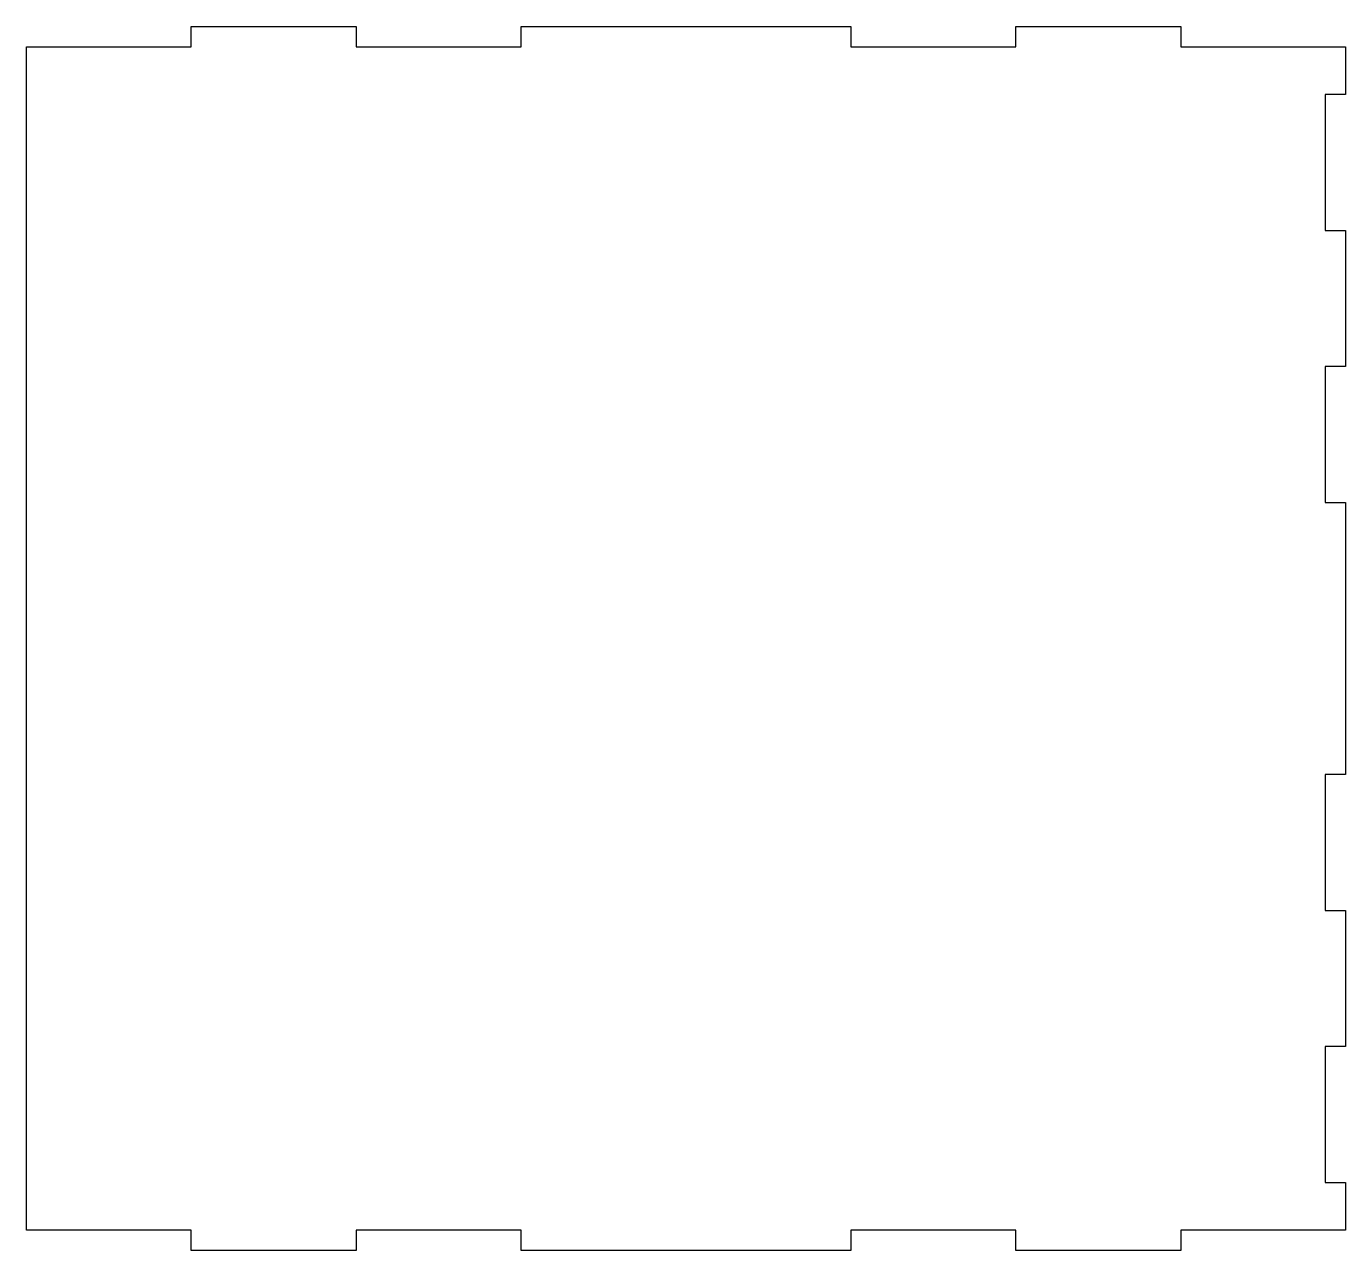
# Model space of a CAD drawing. Header units: millimetres. Extents: x 0 to 194, y -180 to 0.
import ezdxf

# ---------------------------------------------------------------- set-up
doc = ezdxf.new("R2010")
doc.units = ezdxf.units.MM
doc.layers.get('0').update_dxf_attribs({"linetype": 'CONTINUOUS'})

msp = doc.modelspace()

# ---------------------------------------------------------------- linework, layer by layer
msp.add_lwpolyline([(191, -170), (194, -170), (194, -177), (169.75, -177), (169.75, -180), (145.5, -180), (145.5, -177), (121.25, -177), (121.25, -180), (72.75, -180), (72.75, -177), (48.5, -177), (48.5, -180), (24.25, -180), (24.25, -177), (0, -177), (0, -3), (24.25, -3), (24.25, 0), (48.5, 0), (48.5, -3), (72.75, -3), (72.75, 0), (121.25, 0), (121.25, -3), (145.5, -3), (145.5, 0), (169.75, 0), (169.75, -3), (194, -3), (194, -10), (191, -10), (191, -30), (194, -30), (194, -50), (191, -50), (191, -70), (194, -70), (194, -110), (191, -110), (191, -130), (194, -130), (194, -150), (191, -150)], close=True)

doc.saveas('drawing.dxf')
